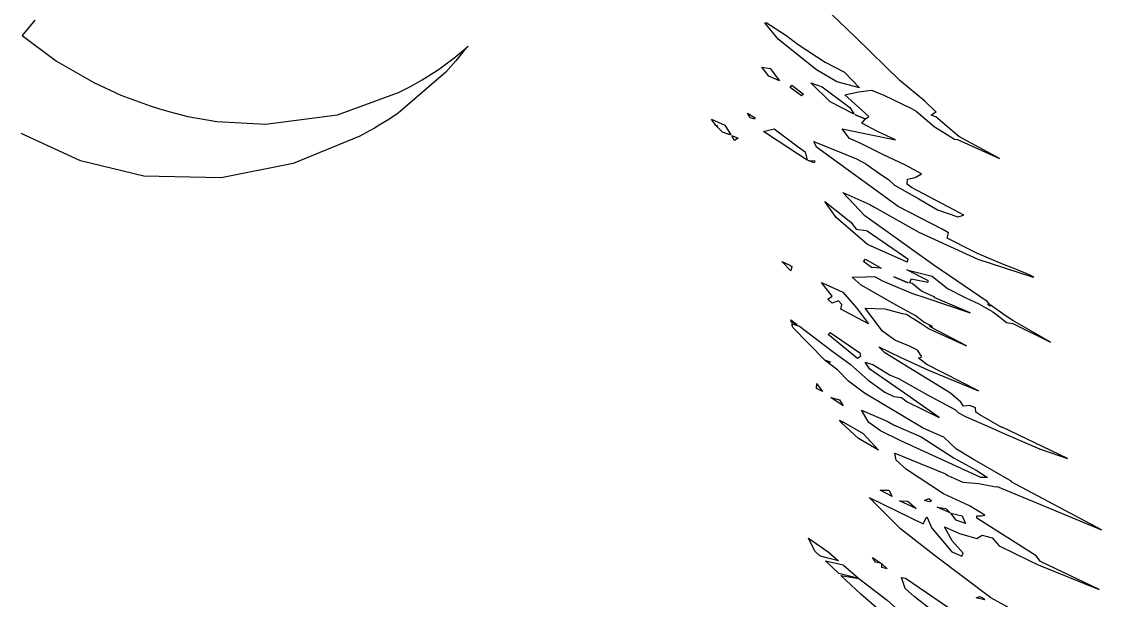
# Model space of a CAD drawing. Extents: x 0 to 162, y 0 to 352.
# Drawn here: x 108.4 to 140.31, y 254.05 to 271.14 of the extents above; entities that cross this region are included whole.
import ezdxf

# ---------------------------------------------------------------- set-up
doc = ezdxf.new("R2010")
doc.units = 0

msp = doc.modelspace()

# ---------------------------------------------------------------- linework, layer by layer
at = {"layer": 'Layer 1'}
for p, q in [((108.792935, 271.184783), (108.418497, 270.73042)), ((133.042745, 270.675196), (132.319308, 271.370233)), ((130.360397, 271.104413), (130.401087, 271.117451)), ((130.76696, 270.612218), (130.360397, 271.104413)), ((130.401087, 271.117451), (130.977779, 270.742691)), ((108.418497, 270.73042), (109.436021, 269.971564)), ((131.88957, 269.716372), (130.76696, 270.612218)), ((130.977779, 270.742691), (131.346756, 270.460223)), ((134.346725, 269.401866), (133.042745, 270.675196)), ((121.171059, 270.05509), (121.402995, 270.243211)), ((121.471742, 270.272701), (121.23016, 269.977993)), ((121.402995, 270.243211), (121.600816, 270.417439)), ((121.600816, 270.417439), (121.471742, 270.272701)), ((131.346756, 270.460223), (132.144, 269.945)), ((109.436021, 269.971564), (110.539847, 269.34484)), ((120.908926, 269.863439), (121.171059, 270.05509)), ((121.23016, 269.977993), (120.936161, 269.645188)), ((132.144, 269.945), (132.713236, 269.649056)), ((120.936161, 269.645188), (119.524631, 268.431918)), ((120.240616, 269.423017), (120.578884, 269.635838)), ((120.578884, 269.635838), (120.746507, 269.7458)), ((120.746507, 269.7458), (120.908926, 269.863439)), ((130.483184, 269.523278), (130.271, 269.794)), ((130.271, 269.794), (130.271465, 269.793453)), ((130.271465, 269.793453), (130.522941, 269.749553)), ((130.522941, 269.749553), (130.799135, 269.387308)), ((132.485186, 269.357582), (131.88957, 269.716372)), ((132.713236, 269.649056), (133.15957, 269.188188)), ((110.539847, 269.34484), (111.33492, 268.964297)), ((119.894513, 269.225131), (120.240616, 269.423017)), ((130.799135, 269.387308), (130.483184, 269.523278)), ((131.106628, 269.195465), (131.162138, 269.259487)), ((131.162138, 269.259487), (131.505739, 268.995717)), ((132.292923, 268.774794), (131.717857, 269.333866)), ((131.717857, 269.333866), (132.053041, 269.210188)), ((133.15957, 269.188188), (132.485186, 269.357582)), ((135.092073, 268.78971), (134.346725, 269.401866)), ((111.33492, 268.964297), (112.203684, 268.647926)), ((117.737701, 268.386822), (119.539091, 269.045751)), ((119.539091, 269.045751), (119.894513, 269.225131)), ((131.107, 269.196), (131.106628, 269.195465)), ((131.449071, 268.943322), (131.107, 269.196)), ((131.505739, 268.995717), (131.449071, 268.943322)), ((132.053041, 269.210188), (132.877, 268.607)), ((132.727216, 268.979916), (133.130246, 269.066586)), ((133.438895, 268.334734), (132.727216, 268.979916)), ((133.130246, 269.066586), (133.513542, 269.109798)), ((133.513542, 269.109798), (133.873337, 268.970761)), ((133.873337, 268.970761), (134.690833, 268.576277)), ((112.203684, 268.647926), (112.476161, 268.560197)), ((133.005137, 268.405993), (132.292923, 268.774794)), ((135.410295, 268.4765), (135.092073, 268.78971)), ((112.476161, 268.560197), (112.752298, 268.481621)), ((112.752298, 268.481621), (113.312543, 268.341526)), ((113.312543, 268.341526), (114.173791, 268.192696)), ((115.611021, 268.111229), (117.737701, 268.386822)), ((119.524631, 268.431918), (119.251062, 268.251316)), ((129.942622, 268.298843), (129.845157, 268.437041)), ((129.845157, 268.437041), (130.08, 268.297)), ((130.053064, 268.255795), (129.942622, 268.298843)), ((132.877, 268.607), (132.876833, 268.606371)), ((132.876833, 268.606371), (133.005137, 268.405993)), ((133.32779, 268.27215), (133.033918, 268.390175)), ((133.033918, 268.390175), (133.328, 268.272)), ((133.338923, 268.265307), (133.438895, 268.334734)), ((134.690833, 268.576277), (134.835968, 268.4977)), ((134.835968, 268.4977), (135.362066, 268.044874)), ((135.275115, 268.379), (135.422757, 268.48395)), ((135.41749, 268.322881), (135.275115, 268.379)), ((135.422757, 268.48395), (135.410295, 268.4765)), ((135.96848, 267.85689), (135.41749, 268.322881)), ((114.173791, 268.192696), (115.611021, 268.111229)), ((118.829019, 267.996057), (118.685103, 267.916036)), ((118.969848, 268.081895), (118.829019, 267.996057)), ((119.251062, 268.251316), (118.969848, 268.081895)), ((128.917081, 268.067826), (128.785949, 268.257584)), ((128.785949, 268.257584), (129.181869, 268.076948)), ((128.971242, 268.047876), (128.917081, 268.067826)), ((129.115994, 267.877413), (128.921128, 268.062833)), ((128.921128, 268.062833), (128.971242, 268.047876)), ((129.181869, 268.076948), (129.358, 267.794)), ((130.079469, 268.29698), (130.053064, 268.255795)), ((130.08, 268.297), (130.079469, 268.29698)), ((133.225845, 268.13746), (133.338923, 268.265307)), ((133.712744, 267.880901), (133.225845, 268.13746)), ((133.328, 268.272), (133.32779, 268.27215)), ((135.362066, 268.044874), (135.969118, 267.6644)), ((110.141073, 267.032354), (108.388485, 267.837272)), ((118.395665, 267.754935), (116.426135, 266.950964)), ((118.685103, 267.916036), (118.395665, 267.754935)), ((129.307002, 267.803627), (129.115994, 267.877413)), ((129.357308, 267.793441), (129.307002, 267.803627)), ((129.358, 267.794), (129.357308, 267.793441)), ((129.469175, 267.624856), (129.383727, 267.769543)), ((129.383727, 267.769543), (129.40723, 267.762058)), ((129.40723, 267.762058), (129.56979, 267.694692)), ((129.56979, 267.694692), (129.469175, 267.624856)), ((130.320873, 267.889905), (130.63511, 267.975137)), ((130.751592, 267.607438), (130.320873, 267.889905)), ((130.63511, 267.975137), (131.343061, 267.441972)), ((132.865272, 267.687307), (132.643826, 267.972214)), ((132.643826, 267.972214), (134.225806, 267.647568)), ((133.195911, 267.542779), (132.865272, 267.687307)), ((134.225806, 267.647568), (133.712744, 267.880901)), ((136.090104, 267.743812), (135.96848, 267.85689)), ((135.969118, 267.6644), (136.051354, 267.653157)), ((137.294174, 267.093426), (136.090104, 267.743812)), ((131.615665, 267.046453), (130.751592, 267.607438)), ((131.343061, 267.441972), (131.550758, 267.294371)), ((131.890587, 267.436191), (131.811624, 267.603495)), ((131.811624, 267.603495), (133.072874, 267.088866)), ((134.301307, 265.682921), (131.890587, 267.436191)), ((133.827084, 267.221667), (133.195911, 267.542779)), ((136.051354, 267.653157), (137.294174, 267.093426)), ((112.013565, 266.570582), (110.141073, 267.032354)), ((131.550758, 267.294371), (131.616, 267.047)), ((131.616, 267.047), (131.615665, 267.046453)), ((131.822196, 266.969292), (131.646219, 267.033122)), ((131.646219, 267.033122), (131.838, 267.031)), ((131.838, 267.031), (131.822196, 266.969292)), ((131.838, 267.031), (131.838, 267.031)), ((133.072874, 267.088866), (133.344451, 266.938783)), ((134.515375, 266.897213), (133.827084, 267.221667)), ((116.426135, 266.950964), (114.302155, 266.527151)), ((133.344451, 266.938783), (133.786222, 266.620112)), ((134.987922, 266.642146), (134.515375, 266.897213)), ((114.302155, 266.527151), (112.013565, 266.570582)), ((133.786222, 266.620112), (134.015612, 266.47948)), ((134.015612, 266.47948), (134.190406, 266.306902)), ((134.564367, 266.342349), (134.572943, 266.488143)), ((134.572943, 266.488143), (134.806477, 266.530775)), ((134.806477, 266.530775), (134.987922, 266.642146)), ((133.31269, 265.403576), (132.665837, 266.088848)), ((132.665837, 266.088848), (133.466114, 265.733426)), ((134.190406, 266.306902), (134.909666, 265.900948)), ((134.690517, 266.237897), (134.564367, 266.342349)), ((135.947277, 265.579417), (134.690517, 266.237897)), ((132.47008, 265.357805), (132.132969, 265.829226)), ((132.132969, 265.829226), (132.907, 265.214)), ((134.909666, 265.900948), (135.458804, 265.585195)), ((133.466114, 265.733426), (133.579833, 265.673355)), ((133.579833, 265.673355), (134.908813, 264.916574)), ((135.599567, 265.009855), (134.301307, 265.682921)), ((135.458804, 265.585195), (136.067936, 265.372154)), ((136.236394, 265.424322), (135.947277, 265.579417)), ((133.397566, 264.556295), (132.47008, 265.357805)), ((132.906722, 265.214372), (133.055523, 265.01188)), ((132.907, 265.214), (132.906722, 265.214372)), ((135.3545, 263.949006), (133.31269, 265.403576)), ((136.067936, 265.372154), (136.236394, 265.424322)), ((133.055523, 265.01188), (133.342134, 264.969968)), ((133.342134, 264.969968), (133.384987, 264.956221)), ((133.384987, 264.956221), (134.586167, 264.131004)), ((134.908813, 264.916574), (136.657073, 264.120056)), ((135.789421, 264.906545), (135.599567, 265.009855)), ((135.743983, 264.744267), (135.789421, 264.906545)), ((134.569516, 264.038937), (133.397566, 264.556295)), ((136.507252, 264.358072), (135.743983, 264.744267)), ((136.643585, 264.293824), (136.507252, 264.358072)), ((137.417006, 263.966864), (136.643585, 264.293824)), ((130.865, 264.056), (130.864901, 264.05588)), ((130.864901, 264.05588), (131.100435, 263.943412)), ((131.128319, 263.781281), (130.865, 264.056)), ((131.100435, 263.943412), (131.155561, 263.90994)), ((131.155561, 263.90994), (131.128319, 263.781281)), ((133.274932, 264.051635), (133.332308, 264.127095)), ((133.275, 264.051), (133.274932, 264.051635)), ((133.512199, 263.881113), (133.275, 264.051)), ((133.332308, 264.127095), (133.803054, 263.858118)), ((133.803054, 263.858118), (133.512199, 263.881113)), ((134.586167, 264.131004), (134.569516, 264.038937)), ((136.9291, 262.877286), (135.3545, 263.949006)), ((136.657073, 264.120056), (138.262193, 263.602506)), ((137.795299, 263.8224), (137.417006, 263.966864)), ((132.945209, 263.58794), (133.331534, 263.602073)), ((133.212417, 263.354943), (132.945209, 263.58794)), ((133.331534, 263.602073), (133.600817, 263.615061)), ((133.600817, 263.615061), (133.834662, 263.480901)), ((134.599472, 263.423062), (134.168686, 263.602668)), ((134.168686, 263.602668), (134.599, 263.423)), ((135.196406, 263.480512), (134.555593, 263.804966)), ((134.555593, 263.804966), (135.301387, 263.626195)), ((134.64342, 263.422919), (134.684153, 263.538912)), ((134.684153, 263.538912), (135.182464, 263.443696)), ((135.301387, 263.626195), (135.756394, 263.260591)), ((138.08082, 263.699334), (137.795299, 263.8224)), ((138.200962, 263.653614), (138.08082, 263.699334)), ((138.312499, 263.591262), (138.200962, 263.653614)), ((138.262193, 263.602506), (138.312499, 263.591262)), ((132.347055, 263.035246), (132.035451, 263.430791)), ((132.035451, 263.430791), (132.663681, 263.146474)), ((134.264997, 262.759234), (133.212417, 263.354943)), ((133.834662, 263.480901), (134.111056, 263.365546)), ((134.111056, 263.365546), (134.728419, 263.112794)), ((134.599, 263.423), (134.599472, 263.423062)), ((134.715251, 263.40856), (134.64342, 263.422919)), ((134.991927, 263.183493), (134.715251, 263.40856)), ((135.182464, 263.443696), (135.196406, 263.480512)), ((135.756394, 263.260591), (136.296592, 262.978541)), ((132.218689, 262.944206), (132.347055, 263.035246)), ((132.355344, 262.828848), (132.218689, 262.944206)), ((132.536531, 262.890785), (132.355344, 262.828848)), ((132.640139, 262.788098), (132.536531, 262.890785)), ((132.663681, 263.146474), (133.074, 262.688)), ((134.728419, 263.112794), (135.092384, 262.9966)), ((135.382661, 262.997241), (134.991927, 263.183493)), ((135.092384, 262.9966), (136.425154, 262.538509)), ((135.363964, 262.9966), (135.382661, 262.997241)), ((136.425154, 262.538509), (135.363964, 262.9966)), ((136.296592, 262.978541), (136.687469, 262.806228)), ((136.996111, 262.792092), (136.9291, 262.877286)), ((132.606753, 262.644908), (132.640139, 262.788098)), ((133.427455, 262.217528), (132.606753, 262.644908)), ((133.074, 262.688), (133.073577, 262.687922)), ((133.073577, 262.687922), (133.427455, 262.217528)), ((133.835695, 261.993684), (133.325821, 262.681075)), ((133.325821, 262.681075), (133.907678, 262.660587)), ((133.907678, 262.660587), (134.424141, 262.518335)), ((134.802819, 262.455758), (134.264997, 262.759234)), ((136.687469, 262.806228), (137.096025, 262.570917)), ((136.944134, 262.791643), (136.996111, 262.792092)), ((137.022516, 262.74095), (136.944134, 262.791643)), ((137.457734, 262.457842), (137.015836, 262.773589)), ((137.015836, 262.773589), (137.022516, 262.74095)), ((137.096025, 262.570917), (137.241482, 262.455979)), ((131.149031, 262.253084), (131.133035, 262.331434)), ((131.133035, 262.331434), (131.321088, 262.193396)), ((131.149, 262.253), (131.149031, 262.253084)), ((131.321088, 262.193396), (131.149, 262.253)), ((134.424141, 262.518335), (134.549038, 262.50086)), ((134.549038, 262.50086), (134.721546, 262.385084)), ((134.721546, 262.385084), (134.760029, 262.360573)), ((134.760029, 262.360573), (134.947506, 262.241264)), ((135.061289, 262.268473), (134.802819, 262.455758)), ((134.947506, 262.241264), (135.221459, 262.06667)), ((135.315839, 262.133811), (135.061289, 262.268473)), ((137.241482, 262.455979), (137.504321, 262.253499)), ((137.684923, 262.310262), (137.457734, 262.457842)), ((137.504321, 262.253499), (137.689933, 262.228988)), ((138.802393, 261.67732), (137.684923, 262.310262)), ((131.192047, 262.107405), (131.155682, 262.214649)), ((131.155682, 262.214649), (131.3828, 262.149174)), ((132.139257, 261.137546), (131.192047, 262.107405)), ((131.3828, 262.149174), (132.342025, 261.415264)), ((132.228716, 261.900958), (132.293345, 261.957684)), ((132.293345, 261.957684), (133.165194, 261.35407)), ((134.202249, 261.735262), (133.835695, 261.993684)), ((135.269709, 262.117589), (135.216384, 262.156041)), ((135.216384, 262.156041), (135.315839, 262.133811)), ((135.221459, 262.06667), (136.323319, 261.560748)), ((136.323319, 261.560748), (135.269709, 262.117589)), ((137.689933, 262.228988), (138.802393, 261.67732)), ((133.101143, 261.194455), (132.228716, 261.900958)), ((134.636359, 261.551174), (134.202249, 261.735262)), ((132.342025, 261.415264), (132.87972, 261.018855)), ((133.165194, 261.35407), (133.188054, 261.252431)), ((133.906365, 261.353514), (133.734243, 261.536814)), ((133.734243, 261.536814), (134.357, 261.228582)), ((135.849485, 260.169774), (133.906365, 261.353514)), ((134.870345, 261.433032), (134.636359, 261.551174)), ((134.996534, 261.237738), (134.870345, 261.433032)), ((132.298594, 261.081618), (132.139257, 261.137546)), ((132.516653, 260.846149), (132.149217, 261.127781)), ((132.149217, 261.127781), (132.298594, 261.081618)), ((132.87972, 261.018855), (133.410794, 260.549328)), ((133.188054, 261.252431), (133.101, 261.194)), ((133.101, 261.194), (133.101143, 261.194455)), ((133.469011, 260.876897), (133.323489, 261.084773)), ((133.323489, 261.084773), (133.55247, 261.018467)), ((133.55247, 261.018467), (134.06652, 260.702302)), ((134.357, 261.228582), (135.195439, 260.850515)), ((134.906843, 261.200733), (134.996534, 261.237738)), ((135.150279, 261.016371), (134.906843, 261.200733)), ((136.674309, 260.232768), (135.150279, 261.016371)), ((132.83693, 260.517713), (132.516653, 260.846149)), ((134.491581, 260.171226), (133.469011, 260.876897)), ((134.06652, 260.702302), (134.311243, 260.597126)), ((135.195439, 260.850515), (136.674309, 260.232768)), ((131.885257, 260.30905), (131.9, 260.448)), ((131.9, 260.448), (131.900542, 260.447478)), ((131.900542, 260.447478), (132.064053, 260.218401)), ((133.305879, 260.169358), (132.83693, 260.517713)), ((133.410794, 260.549328), (133.904863, 260.20075)), ((134.311243, 260.597126), (135.145495, 260.125306)), ((132.064053, 260.218401), (131.885257, 260.30905)), ((132.672614, 259.796644), (132.310509, 260.03879)), ((132.310509, 260.03879), (132.572564, 259.974224)), ((135.041609, 259.136728), (133.305879, 260.169358)), ((133.904863, 260.20075), (134.174128, 260.066246)), ((134.174128, 260.066246), (134.402212, 260.034369)), ((134.402212, 260.034369), (134.565141, 259.914554)), ((135.514731, 259.447084), (134.491581, 260.171226)), ((135.145495, 260.125306), (135.996083, 259.672177)), ((136.150876, 259.899123), (135.849485, 260.169774)), ((132.572564, 259.974224), (132.673, 259.797)), ((132.673, 259.797), (132.672614, 259.796644)), ((134.565141, 259.914554), (135.514731, 259.447084)), ((136.235154, 259.780978), (136.150876, 259.899123)), ((136.420962, 259.803102), (136.235154, 259.780978)), ((136.582675, 259.737218), (136.420962, 259.803102)), ((136.594217, 259.60395), (136.582675, 259.737218)), ((132.625453, 259.298009), (132.565188, 259.366403)), ((132.565188, 259.366403), (132.688223, 259.306555)), ((133.431349, 259.298884), (133.217308, 259.667572)), ((133.217308, 259.667572), (133.975, 259.336)), ((135.996083, 259.672177), (136.084362, 259.58676)), ((136.084362, 259.58676), (136.312699, 259.463466)), ((136.312699, 259.463466), (136.761996, 259.270178)), ((136.709887, 259.524169), (136.594217, 259.60395)), ((137.365283, 259.149604), (136.709887, 259.524169)), ((132.688222, 259.306555), (132.625453, 259.298009)), ((132.628024, 259.295119), (132.688222, 259.306555)), ((133.127816, 258.829289), (132.628024, 259.295119)), ((132.688223, 259.306555), (133.266226, 258.975485)), ((133.778839, 259.051913), (133.431349, 259.298884)), ((134.3802, 258.754894), (133.778839, 259.051913)), ((133.975, 259.336), (133.975437, 259.336237)), ((133.975437, 259.336237), (134.166896, 259.230686)), ((134.166896, 259.230686), (134.981693, 258.874432)), ((135.531371, 258.921393), (135.041609, 259.136728)), ((136.761996, 259.270178), (137.536379, 258.928472)), ((137.377554, 259.162304), (137.365283, 259.149604)), ((139.301664, 258.237355), (137.377554, 259.162304)), ((133.718124, 258.485304), (133.127816, 258.829289)), ((133.266226, 258.975485), (133.718, 258.486)), ((136.74794, 257.678194), (134.3802, 258.754894)), ((134.981693, 258.874432), (135.956338, 258.246468)), ((135.651516, 258.87006), (135.531371, 258.921393)), ((136.026509, 258.509329), (135.651516, 258.87006)), ((137.536379, 258.928472), (138.474917, 258.523579)), ((133.718, 258.486), (133.718124, 258.485304)), ((136.493489, 258.230469), (136.026509, 258.509329)), ((138.474917, 258.523579), (138.479673, 258.513171)), ((138.479673, 258.513171), (138.503506, 258.513171)), ((138.503506, 258.513171), (139.301664, 258.237355)), ((134.238494, 258.191588), (134.199305, 258.39095)), ((134.199305, 258.39095), (135.698465, 257.785866)), ((134.547787, 257.908703), (134.238494, 258.191588)), ((135.956338, 258.246468), (136.60441, 257.891049)), ((137.655609, 257.55827), (136.493489, 258.230469)), ((135.642127, 257.198246), (134.547787, 257.908703)), ((135.698465, 257.785866), (135.771388, 257.738483)), ((136.60441, 257.891049), (136.939464, 257.673439)), ((135.771388, 257.738483), (136.20773, 257.539522)), ((136.20773, 257.539522), (136.685768, 257.501309)), ((136.685768, 257.501309), (137.191273, 257.398417)), ((136.939464, 257.673439), (136.74794, 257.678194)), ((137.635884, 257.551429), (137.655609, 257.55827)), ((140.305704, 256.133209), (137.635884, 257.551429)), ((133.773761, 257.307147), (134.0269, 257.306219)), ((133.774, 257.307), (133.773761, 257.307147)), ((134.120253, 257.120121), (133.774, 257.307)), ((134.0269, 257.306219), (134.120253, 257.120121)), ((136.407967, 256.836401), (135.642127, 257.198246)), ((137.191273, 257.398417), (137.224874, 257.410079)), ((137.224874, 257.410079), (140.305704, 256.133209)), ((134.373985, 256.163576), (133.445424, 257.085392)), ((133.445424, 257.085392), (135.040194, 256.310495)), ((134.834883, 256.765055), (134.342355, 256.988092)), ((134.342355, 256.988092), (134.583669, 256.982636)), ((134.583669, 256.982636), (134.835, 256.765)), ((135.075804, 257.000747), (135.21, 257.06)), ((135.222035, 256.957315), (135.075804, 257.000747)), ((135.21, 257.06), (135.210478, 257.060211)), ((135.210478, 257.060211), (135.285831, 256.987062)), ((135.285831, 256.987062), (135.222035, 256.957315)), ((136.861817, 256.565979), (136.407967, 256.836401)), ((134.835, 256.765), (134.834883, 256.765055)), ((135.040194, 256.310495), (135.146524, 256.516057)), ((135.146524, 256.516057), (135.298343, 256.183091)), ((135.834649, 256.631191), (135.451087, 256.801837)), ((135.451087, 256.801837), (135.707886, 256.764105)), ((135.707886, 256.764105), (135.835, 256.631)), ((135.835, 256.631), (135.834649, 256.631191)), ((136.012674, 256.415055), (135.85476, 256.61892)), ((135.85476, 256.61892), (136.18822, 256.546115)), ((136.18822, 256.546115), (136.286, 256.315)), ((136.622811, 256.473655), (136.628272, 256.543943)), ((136.628272, 256.543943), (136.766406, 256.548312)), ((136.766406, 256.548312), (136.861817, 256.565979)), ((135.298343, 256.183091), (135.883903, 255.481146)), ((135.894431, 255.805077), (135.672781, 256.219678)), ((135.672781, 256.219678), (136.111072, 256.020542)), ((136.285609, 256.314834), (136.012674, 256.415055)), ((136.286, 256.315), (136.285609, 256.314834)), ((138.375821, 255.364985), (136.622811, 256.473655)), ((131.841756, 255.496777), (131.650297, 255.886057)), ((131.650297, 255.886057), (132.234, 255.48)), ((135.403644, 255.356252), (134.373985, 256.163576)), ((136.111072, 256.020542), (136.622295, 255.872545)), ((136.622295, 255.872545), (136.782597, 255.97213)), ((136.782597, 255.97213), (137.077561, 255.89709)), ((137.077561, 255.89709), (137.28958, 255.65969)), ((136.219149, 255.44083), (135.894431, 255.805077)), ((137.28958, 255.65969), (138.166825, 255.224859)), ((131.982974, 255.367895), (131.841756, 255.496777)), ((132.147447, 255.318224), (131.982974, 255.367895)), ((132.535635, 255.219056), (132.147447, 255.318224)), ((132.234, 255.48), (132.234439, 255.480128)), ((132.234439, 255.480128), (132.535635, 255.219056)), ((133.63088, 255.179483), (133.539962, 255.311536)), ((133.539962, 255.311536), (133.805, 255.138)), ((137.038634, 254.119502), (135.403644, 255.356252)), ((135.883903, 255.481146), (136.177902, 255.348956)), ((136.177902, 255.348956), (136.219149, 255.44083)), ((138.166825, 255.224859), (138.438658, 255.098291)), ((138.508558, 255.198677), (138.375821, 255.364985)), ((132.551051, 254.837637), (132.151749, 255.21365)), ((132.151749, 255.21365), (132.675756, 255.094117)), ((132.675756, 255.094117), (132.687192, 255.083958)), ((132.687192, 255.083958), (133.125881, 254.703159)), ((133.804729, 255.138164), (133.63088, 255.179483)), ((133.805, 255.138), (133.804729, 255.138164)), ((133.814238, 255.018341), (133.817, 255.123)), ((133.971903, 254.978731), (133.814238, 255.018341)), ((133.817, 255.123), (133.971903, 254.978731)), ((133.817, 255.123), (133.817, 255.123)), ((138.438658, 255.098291), (140.239988, 254.372444)), ((140.239988, 254.372444), (138.508558, 255.198677)), ((133.134681, 254.696284), (132.551, 254.838)), ((132.551, 254.838), (132.551051, 254.837637)), ((133.199881, 254.235878), (132.608284, 254.783595)), ((132.608284, 254.783595), (133.13769, 254.694227)), ((133.125881, 254.703159), (133.134681, 254.696284)), ((133.13769, 254.694227), (133.979533, 254.057977)), ((134.508614, 254.400982), (134.400613, 254.722271)), ((134.400613, 254.722271), (134.516903, 254.699623)), ((134.516903, 254.699623), (136.345083, 253.456843)), ((134.778714, 254.160452), (134.508614, 254.400982)), ((135.344741, 252.379938), (133.199881, 254.235878)), ((133.979533, 254.057977), (134.607432, 253.497795)), ((135.410273, 253.659316), (134.778714, 254.160452)), ((136.606628, 254.123092), (136.714, 254.165)), ((136.853792, 254.059905), (136.606628, 254.123092)), ((136.714, 254.165), (136.713667, 254.16466)), ((136.713667, 254.16466), (136.832976, 254.103754)), ((136.832976, 254.103754), (136.853792, 254.059905)), ((137.546131, 253.84847), (137.038634, 254.119502))]:
    msp.add_line(p, q, dxfattribs=at)

doc.saveas('drawing.dxf')
